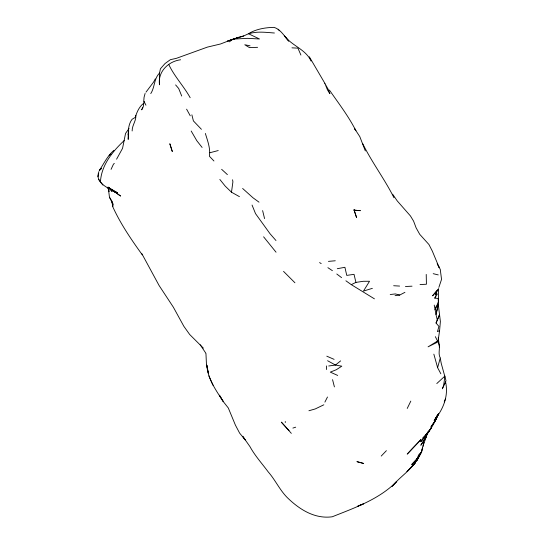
<?xml version="1.0" encoding="UTF-8"?>
<svg xmlns="http://www.w3.org/2000/svg" width="544" height="544" viewBox="0 0 544 544"><rect width="100%" height="100%" fill="white"/><g stroke="black" fill="none" stroke-linecap="round" stroke-linejoin="round"><path stroke-width="0.82" d="M436.308 305.973L435.118 309.835L438.389 301.825L438.525 288.538L437.668 290.754M438.45 299.03L438.287 304.579L436.002 314.561L437.315 320.164L436.036 323.014L438.947 326.42L437.437 331.636L439.586 330.657L440.382 321.531L438.267 304.273M128.649 133.491L128.2 139.393C128.248 132.58 127.731 125.045 132.083 119.286L135.232 117.409C136.891 112.166 139.148 106.624 143.711 103.299M100.504 180.934C101.769 164.642 112.751 151.273 124.222 140.536M439.586 330.657L437.927 342.162C441.3 347.079 437.403 352.77 440.218 357.877M423.178 446.27L423.579 442.544M135.871 115.437C136.204 121.047 132.015 125.378 132.144 130.968M107.957 187.197L117.531 192.8C109.691 188.945 94.112 183.117 98.94 171.557M205.367 133.457C207.543 140.814 210.65 148.451 209.399 156.23L213.935 160.99M239.448 196.656L231.486 192.195L232.907 181.88L232.567 179.772M128.139 134.803L128.704 130.818M144.017 101.347L143.303 106.549L141.624 109.834L142.848 107.8M180.601 59.772C168.252 61.336 157.57 71.944 159.514 84.789L159.508 73.114L160.419 68.775L165.043 63.539L170.36 59.684L176.358 58.344L207.407 47.11L220.497 43.989L233.628 38.91L243.698 35.952L248.105 33.918M113.308 203.884L112.717 206.645C120.476 223.781 131.267 239.578 142.297 254.844M438.097 305.062L436.002 314.561L434.234 305.096M445.21 383.452L445.971 380.548L441.225 363.365L440.252 358.047L437.614 367.683L440.851 373.789M438.389 301.825L438.158 298.432L434.819 298.132L437.396 293.937L435.574 294.794L436.138 292.475M97.879 176.746L98.682 173.468M423.912 442.462L421.396 451.996L417.921 456.559L419.512 453.737M145.105 93.432L144.065 97.281L143.779 100.912L145.948 105.189M417.214 459.286C411.386 470.077 399.82 476.809 392.122 486.309L396.76 481.474C379.216 499.249 354.987 507.708 332.228 516.786C314.534 519.2 299.186 509.245 287.191 497.515C279.623 489.852 275.257 479.883 268.172 471.838C261.997 463.488 254.932 455.736 249.941 446.59L242.712 436.288M436.784 383.561L444.938 376.054L443.605 385.696L442.333 388.81L445.57 381.942C448.752 396.399 443.149 409.333 434.146 420.451L438.641 413.705L435.098 421.144L430.868 427.21L433.976 422.205M438.865 287.368L441.538 279.392L440.259 269.348L437.152 263.677M423.681 444.013L428.026 431.984M434.819 298.132L435.676 295.916M437.315 320.164L439.457 314.833L436.036 323.014M444.237 401.894L445.686 398.385M435.574 294.794L437.757 289.673L432.575 295.841L437.145 290.469M426.421 434.187L425.279 436.39L427.475 433.514L420.702 441.742C428.468 433.622 434.282 423.912 438.512 413.528L435.098 421.144M111.064 169.368L113.478 164.125L114.349 163.431M150.77 93.595C154.918 87.217 153.864 78.69 159.508 73.114M407.225 408.456L410.815 401.105M324.897 402.104L327.481 397.011M437.553 341.047L436.784 342.536L428.08 346.841L437.553 341.047L435.322 336.648M155.278 78.887L153.578 82.083L145.996 92.14M437.383 415.154L435.39 418.792L438.641 413.705M116.579 159.195L122.556 148.328L125.535 133.47L129.037 128.432M421.899 449.5L422.695 448.093C421.532 454.893 416.282 459.789 411.699 464.535L419.118 456.532L421.716 451.432L420.838 452.792M416.724 460.142L415.188 462.876L411.924 466.609L413.345 464.494M417.5 458.782L419.036 456.049L416.772 460.809L419.118 456.532L416.473 459.578L417.778 457.538M434.86 420.777L436.635 417.921M418.656 456.185L419.533 454.825M113.9 150.355C107.358 155.924 103.938 163.656 99.287 170.51L101.674 168.341M381.228 456.069L386.39 450.677M99.287 170.51L101.449 168.232M354.103 210.161L360.264 210.657L354.103 210.161L356.578 217.607L354.001 209.658L354.205 210.059M340.632 360.876L335.478 365.051L328.719 365.983M229.323 41.861L232.56 39.447M109.147 155.353L110.976 154.061M395.053 295.657L399.69 295.066L404.933 292.339M248.384 33.776C255.959 29.063 265.322 27.526 274.04 27.37C280.724 29.376 284.342 36.264 288.769 41.147L284.594 36.04C292.087 45.886 305.85 49.395 311.039 61.064M323.836 404.804L315.234 408.945L308.917 410.754M345.896 280.779L351.288 284.641L355.919 282.397L363.236 281.296L369.532 281.262L363.467 291.081L372.368 288.34M239.183 37.094L235.783 38.454L243.698 35.952M357.986 506.029L363.344 503.955L358.088 505.981M292.896 428.074L295.705 427.183M209.841 152.755L218.219 150.552M337.287 268.709L344.91 267.294L346.752 275.393L354.035 274.332L355.919 282.397M257.598 47.328L249.458 47.614L244.793 44.758L250.036 45.818M390.225 294.515L395.413 293.93L399.69 295.066M328.44 261.372L335.281 260.773M234.41 39.025L247.588 38.345L259.508 38.984L248.601 33.803C257.033 31.103 265.798 32.375 274.414 33.014M420.016 284.566L426.421 284.226L426.224 274.407M405.436 286.511L412.026 286.178M291.965 47.838L297.928 48.151L300.914 55.066M393.659 285.729L399.595 286.076M433.201 273.673L438.267 274.917M326.788 356.184L334.125 359.373M337.695 375.435L330.296 372.13L336.328 369.716L341.802 366.18L335.478 365.051L327.57 360.713M374.435 298.84L351.288 284.641M319.593 262.555L321.198 263.616M327.882 267.668L332.411 270.694M108.079 187.34L114.872 192.086L109.929 188.435M259.005 202.164L252.994 197.785L242.624 188.462M336.777 273.992L341.591 277.651M221.632 169.306L227.406 174.624M294.936 282.778L283.546 271.388M231.486 192.195L225.257 186.177L219.837 179.432M201.43 129.316L193.399 120.904L191.876 114.825M203.374 348.133L189.672 334.485L183.865 326.318L173.359 307.197L159.072 285.478L141.712 253.45M289.075 430.61L281.336 422.124L291.332 433.357M278.14 29.24L279.494 30.763M275.978 240.53L270.055 233.764L255.53 213.642L252.056 205.054M108.868 187.768L112.098 191.488L109.194 187.843M175.617 84.925L178.684 88.482L181.71 96.036M276.053 252.212L263.595 236.803M202.11 147.451L196.812 140.719L191.182 131.029M329.419 90.059C338.613 103.34 348.541 116.198 355.878 130.682L354.77 128.908L359.802 136.619L365.323 150.912M98.648 179.377L102.843 185.028M243.114 436.818L245.242 439.892L239.639 433.14L235.409 425.116L228.296 407.959L223.088 401.35L219.402 395.168L223.04 401.227C215.866 390.109 207.74 378.821 206.822 365.133L208.427 373.49L206.434 364.058L205.952 353.532M392.632 194.194L397.256 200.933L410.441 215.948L413.583 221.116L416.112 227.834L419.73 234.321L428.951 244.528L432.303 251.056L439.205 267.587L438.158 265.608M200.206 344.76L205.788 353.138M309.312 56.76L324.89 83.368M190.169 97.702C183.75 86.095 174.291 76.378 168.694 64.328M362.692 143.63C371.933 162.425 384.594 179.024 393.978 197.744M186.606 109.174L190.257 115.811M112.35 202.966L109.487 197.268L111.962 201.219L112.717 206.645L112.091 201.804M208.848 375.87L213.024 385.261M437.614 367.683L433.847 354.151M332.561 379.651L334.41 386.913M262.623 210.603L264.561 218.606M107.936 187.333L108.848 191.4L108.304 187.694M438.219 337.79L439.606 347.514M108.195 187.088L109.446 197.091M326.414 365.935L326.543 369.532M285.267 421.505L285.267 422.511M426.02 437.118L420.913 445.121L426.02 437.118M431.113 428.094L425.918 434.744L431.113 428.094M429.719 430.766L422.858 438.11L429.719 430.766M415.188 462.876L407.062 471.573L415.188 462.876M412.481 448.44L407.198 454.124L421.056 439.504L412.481 448.44M232.458 39.474L227.494 41.099L238.707 37.522L232.458 39.474M357.054 461.679L363.664 463.468L357.054 461.679M120.489 195.976L111.554 189.564L120.489 195.976M329.854 93.65L327.488 89.944L324.822 83.307L328.358 89.638L329.854 93.65M169.871 143.881L172.271 151.409L169.871 143.881M108.848 191.4L108.161 187.442L108.848 191.4"/></g></svg>
